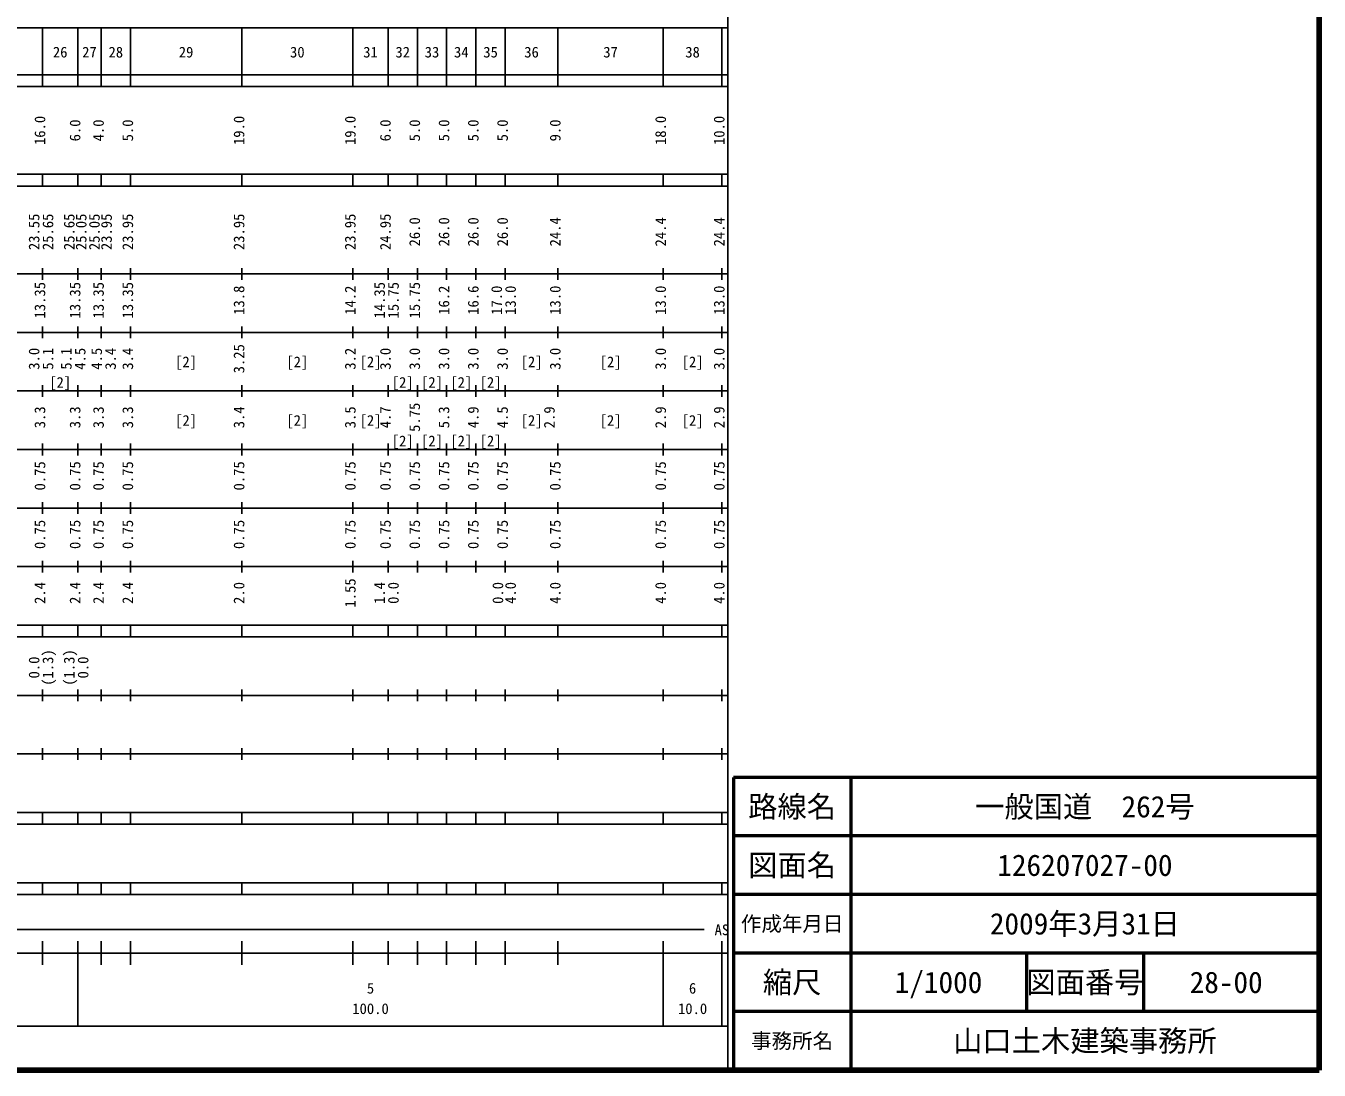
# Model space of a CAD drawing. Units: millimetres on the paper, enlarged 1000 times. Extents: x 40000 to 680000, y 20000 to 380000.
# Drawn here: x 459139 to 680000, y 20000 to 198357 of the extents above; entities that cross this region are included whole.
import ezdxf
from ezdxf.enums import TextEntityAlignment as Align

# ---------------------------------------------------------------- set-up
doc = ezdxf.new("R2010")
doc.units = ezdxf.units.MM
doc.header["$LTSCALE"] = 1000
for name, color, linetype, lineweight in [('M-TTL', 2, 'Continuous', 140), ('M-TTL-BAND', 7, 'Continuous', 25), ('M-TTL-FRAM', 2, 'Continuous', 50), ('M-TTL-LINE', 7, 'Continuous', 50)]:
    doc.layers.add(name, color=color, linetype=linetype, lineweight=lineweight)
doc.layers.add('M-TTL-TXT', color=7, linetype='Continuous')
doc.styles.add('ＭＳ ゴシック', font='')
doc.styles.get('ＭＳ ゴシック').set_extended_font_data('MS Gothic')

msp = doc.modelspace()

# ---------------------------------------------------------------- linework, layer by layer
at = {"layer": 'M-TTL'}
for p, q in [((680000, 20000), (680000, 380000)), ((40000, 20000), (680000, 20000))]:
    msp.add_line(p, q, dxfattribs=at)
at = {"layer": 'M-TTL-BAND'}
for p, q in [((579000, 20000), (579000, 370000)), ((68000, 198000), (579000, 198000)), ((462000, 188000), (462000, 198000)), ((468000, 188000), (468000, 198000)), ((472000, 188000), (472000, 198000)), ((477000, 188000), (477000, 198000)), ((496000, 188000), (496000, 198000)), ((515000, 188000), (515000, 198000)), ((521000, 188000), (521000, 198000)), ((526000, 188000), (526000, 198000)), ((531000, 188000), (531000, 198000)), ((536000, 188000), (536000, 198000)), ((541000, 188000), (541000, 198000)), ((550000, 188000), (550000, 198000)), ((568000, 188000), (568000, 198000)), ((578000, 188000), (578000, 198000)), ((40000, 190000), (579000, 190000)), ((40000, 188000), (579000, 188000)), ((40000, 173000), (579000, 173000)), ((462000, 171000), (462000, 173000)), ((468000, 171000), (468000, 173000)), ((472000, 171000), (472000, 173000)), ((477000, 171000), (477000, 173000)), ((496000, 171000), (496000, 173000)), ((515000, 171000), (515000, 173000)), ((521000, 171000), (521000, 173000)), ((526000, 171000), (526000, 173000)), ((531000, 171000), (531000, 173000)), ((536000, 171000), (536000, 173000)), ((541000, 171000), (541000, 173000)), ((550000, 171000), (550000, 173000)), ((568000, 171000), (568000, 173000)), ((578000, 171000), (578000, 173000)), ((40000, 171000), (579000, 171000)), ((462000, 155000), (462000, 157000)), ((468000, 155000), (468000, 157000)), ((472000, 155000), (472000, 157000)), ((477000, 155000), (477000, 157000)), ((496000, 155000), (496000, 157000)), ((515000, 155000), (515000, 157000)), ((521000, 155000), (521000, 157000)), ((526000, 155000), (526000, 157000)), ((531000, 155000), (531000, 157000)), ((536000, 155000), (536000, 157000)), ((541000, 155000), (541000, 157000)), ((550000, 155000), (550000, 157000)), ((568000, 155000), (568000, 157000)), ((578000, 155000), (578000, 157000)), ((40000, 156000), (579000, 156000)), ((46000, 146000), (579000, 146000)), ((462000, 145000), (462000, 147000)), ((468000, 145000), (468000, 147000)), ((472000, 145000), (472000, 147000)), ((477000, 145000), (477000, 147000)), ((496000, 145000), (496000, 147000)), ((515000, 145000), (515000, 147000)), ((521000, 145000), (521000, 147000)), ((526000, 145000), (526000, 147000)), ((531000, 145000), (531000, 147000)), ((536000, 145000), (536000, 147000)), ((541000, 145000), (541000, 147000)), ((550000, 145000), (550000, 147000)), ((568000, 145000), (568000, 147000)), ((578000, 145000), (578000, 147000)), ((462000, 135000), (462000, 137000)), ((468000, 135000), (468000, 137000)), ((472000, 135000), (472000, 137000)), ((477000, 135000), (477000, 137000)), ((496000, 135000), (496000, 137000)), ((515000, 135000), (515000, 137000)), ((521000, 135000), (521000, 137000)), ((526000, 135000), (526000, 137000)), ((531000, 135000), (531000, 137000)), ((536000, 135000), (536000, 137000)), ((541000, 135000), (541000, 137000)), ((550000, 135000), (550000, 137000)), ((568000, 135000), (568000, 137000)), ((578000, 135000), (578000, 137000)), ((52000, 136000), (579000, 136000)), ((46000, 126000), (579000, 126000)), ((462000, 125000), (462000, 127000)), ((468000, 125000), (468000, 127000)), ((472000, 125000), (472000, 127000)), ((477000, 125000), (477000, 127000)), ((496000, 125000), (496000, 127000)), ((515000, 125000), (515000, 127000)), ((521000, 125000), (521000, 127000)), ((526000, 125000), (526000, 127000)), ((531000, 125000), (531000, 127000)), ((536000, 125000), (536000, 127000)), ((541000, 125000), (541000, 127000)), ((550000, 125000), (550000, 127000)), ((568000, 125000), (568000, 127000)), ((578000, 125000), (578000, 127000)), ((52000, 116000), (579000, 116000)), ((462000, 115000), (462000, 117000)), ((468000, 115000), (468000, 117000)), ((472000, 115000), (472000, 117000)), ((477000, 115000), (477000, 117000)), ((496000, 115000), (496000, 117000)), ((515000, 115000), (515000, 117000)), ((521000, 115000), (521000, 117000)), ((526000, 115000), (526000, 117000)), ((531000, 115000), (531000, 117000)), ((536000, 115000), (536000, 117000)), ((541000, 115000), (541000, 117000)), ((550000, 115000), (550000, 117000)), ((568000, 115000), (568000, 117000)), ((578000, 115000), (578000, 117000)), ((462000, 105000), (462000, 107000)), ((468000, 105000), (468000, 107000)), ((472000, 105000), (472000, 107000)), ((477000, 105000), (477000, 107000)), ((496000, 105000), (496000, 107000)), ((515000, 105000), (515000, 107000)), ((521000, 105000), (521000, 107000)), ((526000, 105000), (526000, 107000)), ((531000, 105000), (531000, 107000)), ((536000, 105000), (536000, 107000)), ((541000, 105000), (541000, 107000)), ((550000, 105000), (550000, 107000)), ((568000, 105000), (568000, 107000)), ((578000, 105000), (578000, 107000)), ((46000, 106000), (579000, 106000)), ((40000, 96000), (579000, 96000)), ((462000, 94000), (462000, 96000)), ((468000, 94000), (468000, 96000)), ((472000, 94000), (472000, 96000)), ((477000, 94000), (477000, 96000)), ((496000, 94000), (496000, 96000)), ((515000, 94000), (515000, 96000)), ((521000, 94000), (521000, 96000)), ((526000, 94000), (526000, 96000)), ((531000, 94000), (531000, 96000)), ((536000, 94000), (536000, 96000)), ((541000, 94000), (541000, 96000)), ((550000, 94000), (550000, 96000)), ((568000, 94000), (568000, 96000)), ((578000, 94000), (578000, 96000)), ((40000, 94000), (579000, 94000)), ((49000, 84000), (579000, 84000)), ((462000, 83000), (462000, 85000)), ((468000, 83000), (468000, 85000)), ((472000, 83000), (472000, 85000)), ((477000, 83000), (477000, 85000)), ((496000, 83000), (496000, 85000)), ((515000, 83000), (515000, 85000)), ((521000, 83000), (521000, 85000)), ((526000, 83000), (526000, 85000)), ((531000, 83000), (531000, 85000)), ((536000, 83000), (536000, 85000)), ((541000, 83000), (541000, 85000)), ((550000, 83000), (550000, 85000)), ((568000, 83000), (568000, 85000)), ((578000, 83000), (578000, 85000)), ((40000, 74000), (579000, 74000)), ((462000, 73000), (462000, 75000)), ((468000, 73000), (468000, 75000)), ((472000, 73000), (472000, 75000)), ((477000, 73000), (477000, 75000)), ((496000, 73000), (496000, 75000)), ((515000, 73000), (515000, 75000)), ((521000, 73000), (521000, 75000)), ((526000, 73000), (526000, 75000)), ((531000, 73000), (531000, 75000)), ((536000, 73000), (536000, 75000)), ((541000, 73000), (541000, 75000)), ((550000, 73000), (550000, 75000)), ((568000, 73000), (568000, 75000)), ((578000, 73000), (578000, 75000)), ((40000, 64000), (579000, 64000)), ((40000, 62000), (579000, 62000)), ((462000, 62000), (462000, 64000)), ((468000, 62000), (468000, 64000)), ((472000, 62000), (472000, 64000)), ((477000, 62000), (477000, 64000)), ((496000, 62000), (496000, 64000)), ((515000, 62000), (515000, 64000)), ((521000, 62000), (521000, 64000)), ((526000, 62000), (526000, 64000)), ((531000, 62000), (531000, 64000)), ((536000, 62000), (536000, 64000)), ((541000, 62000), (541000, 64000)), ((550000, 62000), (550000, 64000)), ((568000, 62000), (568000, 64000)), ((578000, 62000), (578000, 64000)), ((40000, 52000), (579000, 52000)), ((462000, 50000), (462000, 52000)), ((468000, 50000), (468000, 52000)), ((472000, 50000), (472000, 52000)), ((477000, 50000), (477000, 52000)), ((496000, 50000), (496000, 52000)), ((515000, 50000), (515000, 52000)), ((521000, 50000), (521000, 52000)), ((526000, 50000), (526000, 52000)), ((531000, 50000), (531000, 52000)), ((536000, 50000), (536000, 52000)), ((541000, 50000), (541000, 52000)), ((550000, 50000), (550000, 52000)), ((568000, 50000), (568000, 52000)), ((578000, 50000), (578000, 52000)), ((40000, 50000), (579000, 50000)), ((71000, 44000), (575000, 44000)), ((462000, 38000), (462000, 42000)), ((468000, 27500), (468000, 42000)), ((472000, 38000), (472000, 42000)), ((477000, 38000), (477000, 42000)), ((496000, 38000), (496000, 42000)), ((515000, 38000), (515000, 42000)), ((521000, 38000), (521000, 42000)), ((526000, 38000), (526000, 42000)), ((531000, 38000), (531000, 42000)), ((536000, 38000), (536000, 42000)), ((541000, 38000), (541000, 42000)), ((550000, 38000), (550000, 42000)), ((568000, 27500), (568000, 42000)), ((578000, 27500), (578000, 42000)), ((40000, 40000), (579000, 40000)), ((68000, 27500), (579000, 27500))]:
    msp.add_line(p, q, dxfattribs=at)
at = {"layer": 'M-TTL-FRAM'}
for p, q in [((680000, 70000), (580000, 70000)), ((580000, 70000), (580000, 20000))]:
    msp.add_line(p, q, dxfattribs=at)
at = {"layer": 'M-TTL-LINE'}
for p, q in [((600000, 70000), (600000, 20000)), ((680000, 60000), (580000, 60000)), ((680000, 50000), (580000, 50000)), ((680000, 40000), (580000, 40000)), ((630000, 40000), (630000, 30000)), ((650000, 40000), (650000, 30000)), ((680000, 30000), (580000, 30000))]:
    msp.add_line(p, q, dxfattribs=at)

# ---------------------------------------------------------------- texts
at = {"layer": 'M-TTL-BAND', "style": 'ＭＳ ゴシック'}
for s, p in [('26', (465000, 192405)), ('27', (470000, 192405)), ('28', (474500, 192405)), ('29', (486500, 192405)), ('30', (505500, 192405)), ('31', (518000, 192405)), ('32', (523500, 192405)), ('33', (528500, 192405)), ('34', (533500, 192405)), ('35', (538500, 192405)), ('36', (545500, 192405)), ('37', (559000, 192405)), ('38', (573000, 192405)), ('[2]', (486500, 139500)), ('[2]', (505500, 139500)), ('[2]', (518000, 139500)), ('[2]', (545500, 139500)), ('[2]', (559000, 139500)), ('[2]', (573000, 139500)), ('[2]', (465000, 136000)), ('[2]', (523500, 136000)), ('[2]', (528500, 136000)), ('[2]', (533500, 136000)), ('[2]', (538500, 136000)), ('[2]', (486500, 129500)), ('[2]', (505500, 129500)), ('[2]', (518000, 129500)), ('[2]', (545500, 129500)), ('[2]', (559000, 129500)), ('[2]', (573000, 129500)), ('[2]', (523500, 126000)), ('[2]', (528500, 126000)), ('[2]', (533500, 126000)), ('[2]', (538500, 126000)), ('AS', (578000, 42500)), ('5', (518000, 32523)), ('6', (573000, 32523)), ('100.0', (518000, 29033)), ('10.0', (573000, 29033))]:
    msp.add_text(s, height=1833, dxfattribs=at).set_placement(p, align=Align.BOTTOM_CENTER)
for s, p in [('16.0', (463000, 180500)), ('6.0', (469000, 180500)), ('4.0', (473000, 180500)), ('5.0', (478000, 180500)), ('19.0', (497000, 180500)), ('19.0', (516000, 180500)), ('6.0', (522000, 180500)), ('5.0', (527000, 180500)), ('5.0', (532000, 180500)), ('5.0', (537000, 180500)), ('5.0', (542000, 180500)), ('9.0', (551000, 180500)), ('18.0', (569000, 180500)), ('10.0', (579000, 180500)), ('23.55', (462000, 163174)), ('25.65', (464370, 163174)), ('25.65', (468000, 163174)), ('25.05', (470038, 163174)), ('25.05', (472302, 163174)), ('23.95', (474370, 163174)), ('23.95', (478000, 163174)), ('23.95', (497000, 163174)), ('23.95', (516000, 163174)), ('24.95', (522000, 163174)), ('26.0', (527000, 163174)), ('26.0', (532000, 163174)), ('26.0', (537000, 163174)), ('26.0', (542000, 163174)), ('24.4', (551000, 163174)), ('24.4', (569000, 163174)), ('24.4', (579000, 163174)), ('13.35', (463000, 151500)), ('13.35', (469000, 151500)), ('13.35', (473000, 151500)), ('13.35', (478000, 151500)), ('13.8', (497000, 151500)), ('14.2', (516000, 151500)), ('14.35', (521000, 151500)), ('15.75', (523370, 151500)), ('15.75', (527000, 151500)), ('16.2', (532000, 151500)), ('16.6', (537000, 151500)), ('17.0', (541000, 151500)), ('13.0', (543370, 151500)), ('13.0', (551000, 151500)), ('13.0', (569000, 151500)), ('13.0', (579000, 151500)), ('3.25', (497000, 141500)), ('3.0', (462000, 141500)), ('5.1', (464370, 141500)), ('5.1', (467498, 141500)), ('4.5', (469868, 141500)), ('4.5', (472687, 141500)), ('3.4', (475057, 141500)), ('3.4', (478000, 141500)), ('3.2', (516000, 141500)), ('3.0', (522000, 141500)), ('3.0', (527000, 141500)), ('3.0', (532000, 141500)), ('3.0', (537000, 141500)), ('3.0', (542000, 141500)), ('3.0', (551000, 141500)), ('3.0', (569000, 141500)), ('3.0', (579000, 141500)), ('3.3', (463000, 131500)), ('3.3', (469000, 131500)), ('3.3', (473000, 131500)), ('3.3', (478000, 131500)), ('3.4', (497000, 131500)), ('3.5', (516000, 131500)), ('4.7', (522000, 131500)), ('5.75', (527000, 131500)), ('5.3', (532000, 131500)), ('4.9', (537000, 131500)), ('4.5', (542000, 131500)), ('2.9', (550000, 131500)), ('2.9', (569000, 131500)), ('2.9', (579000, 131500)), ('0.75', (463000, 121500)), ('0.75', (469000, 121500)), ('0.75', (473000, 121500)), ('0.75', (478000, 121500)), ('0.75', (497000, 121500)), ('0.75', (516000, 121500)), ('0.75', (522000, 121500)), ('0.75', (527000, 121500)), ('0.75', (532000, 121500)), ('0.75', (537000, 121500)), ('0.75', (542000, 121500)), ('0.75', (551000, 121500)), ('0.75', (569000, 121500)), ('0.75', (579000, 121500)), ('0.75', (463000, 111500)), ('0.75', (469000, 111500)), ('0.75', (473000, 111500)), ('0.75', (478000, 111500)), ('0.75', (497000, 111500)), ('0.75', (516000, 111500)), ('0.75', (522000, 111500)), ('0.75', (527000, 111500)), ('0.75', (532000, 111500)), ('0.75', (537000, 111500)), ('0.75', (542000, 111500)), ('0.75', (551000, 111500)), ('0.75', (569000, 111500)), ('0.75', (579000, 111500)), ('1.55', (516000, 101500)), ('2.4', (463000, 101500)), ('2.4', (469000, 101500)), ('2.4', (473000, 101500)), ('2.4', (478000, 101500)), ('2.0', (497000, 101500)), ('1.4', (521000, 101500)), ('0.0', (523361, 101500)), ('0.0', (541205, 101500)), ('4.0', (543370, 101500)), ('4.0', (551000, 101500)), ('4.0', (569000, 101500)), ('4.0', (579000, 101500)), ('(1.3)', (464370, 88764)), ('(1.3)', (468000, 88764)), ('0.0', (462000, 88764)), ('0.0', (470370, 88764))]:
    msp.add_text(s, height=1833, rotation=90, dxfattribs=at).set_placement(p, align=Align.BOTTOM_CENTER)
at = {"layer": 'M-TTL-TXT', "style": 'ＭＳ ゴシック'}
for s, height, p in [('路線名', 3666, (590000, 65000)), ('路線名', 3666, (590000, 65000)), ('一般国道\u3000262号', 3666, (640000, 65000)), ('図面名', 3666, (590000, 55000)), ('図面名', 3666, (590000, 55000)), ('126207027-00', 3666, (640000, 55000)), ('作成年月日', 2566, (590000, 45000)), ('作成年月日', 2566, (590000, 45000)), ('2009年3月31日', 3666, (640000, 45000)), ('縮尺', 3666, (590000, 35000)), ('縮尺', 3666, (590000, 35000)), ('1/1000', 3666, (615000, 35000)), ('図面番号', 3666, (640000, 35000)), ('図面番号', 3666, (640000, 35000)), ('28-00', 3666, (664125, 35000)), ('事務所名', 2566, (590000, 25000)), ('事務所名', 2566, (590000, 25000)), ('山口土木建築事務所', 3666, (640000, 25000))]:
    msp.add_text(s, height=height, dxfattribs=at).set_placement(p, align=Align.MIDDLE_CENTER)

doc.saveas('drawing.dxf')
